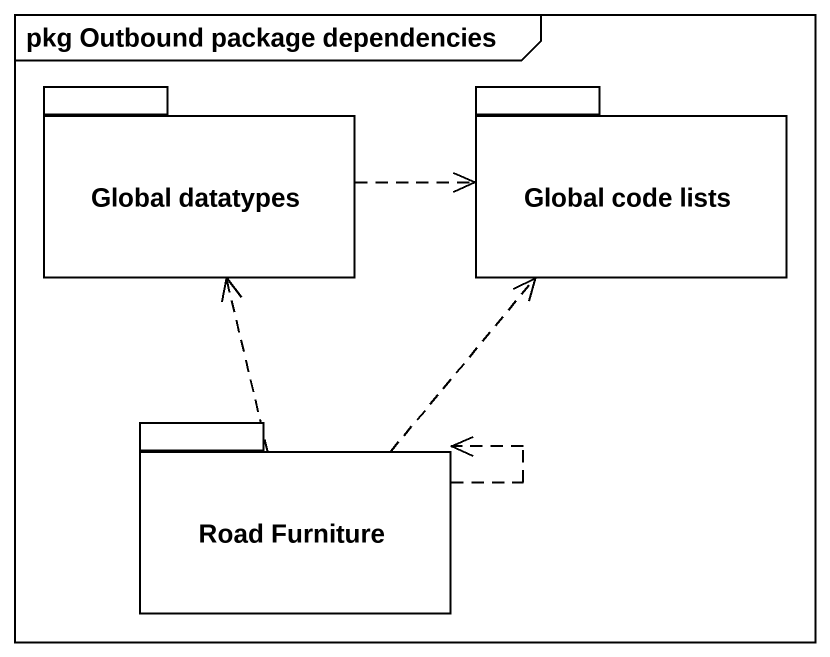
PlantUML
@startuml
mainframe pkg Outbound package dependencies
package "Global datatypes" as Global_datatypes {
}
package "Global code lists" as Global_code_lists {
}
package "Road Furniture" as Road_Furniture {
}
Global_datatypes .right.> Global_code_lists
Road_Furniture .up.> Global_datatypes
Road_Furniture .up.> Global_code_lists
Road_Furniture ..> Road_Furniture
@enduml
